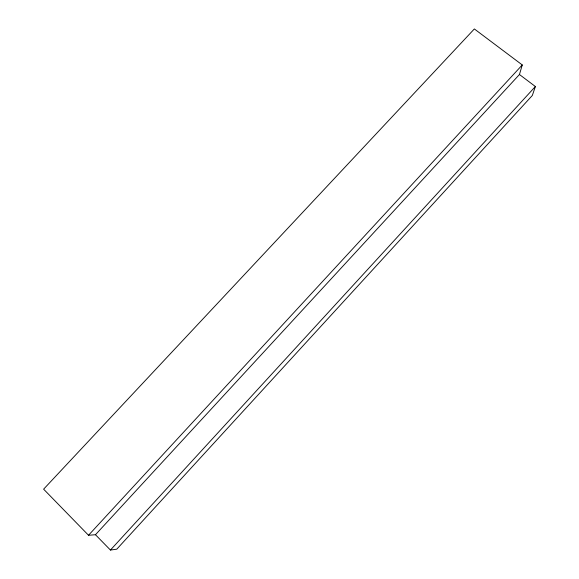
<?xml version="1.0" encoding="UTF-8"?>
<svg xmlns="http://www.w3.org/2000/svg" width="579" height="579" viewBox="0 0 579 579"><rect width="100%" height="100%" fill="white"/><g stroke="black" fill="none" stroke-linecap="round" stroke-linejoin="round"><path stroke-width="0.87" d="M519.45 74.51L522.272 64.949L474.353 28.95L43.62 489.168L88.522 535.264L95.47 534.728L519.45 74.51L535.38 86.524L532.325 95.477L116.77 549.189L110.437 550.05L95.47 534.728M110.437 550.05L535.38 86.524M88.522 535.264L522.272 64.949"/></g></svg>
